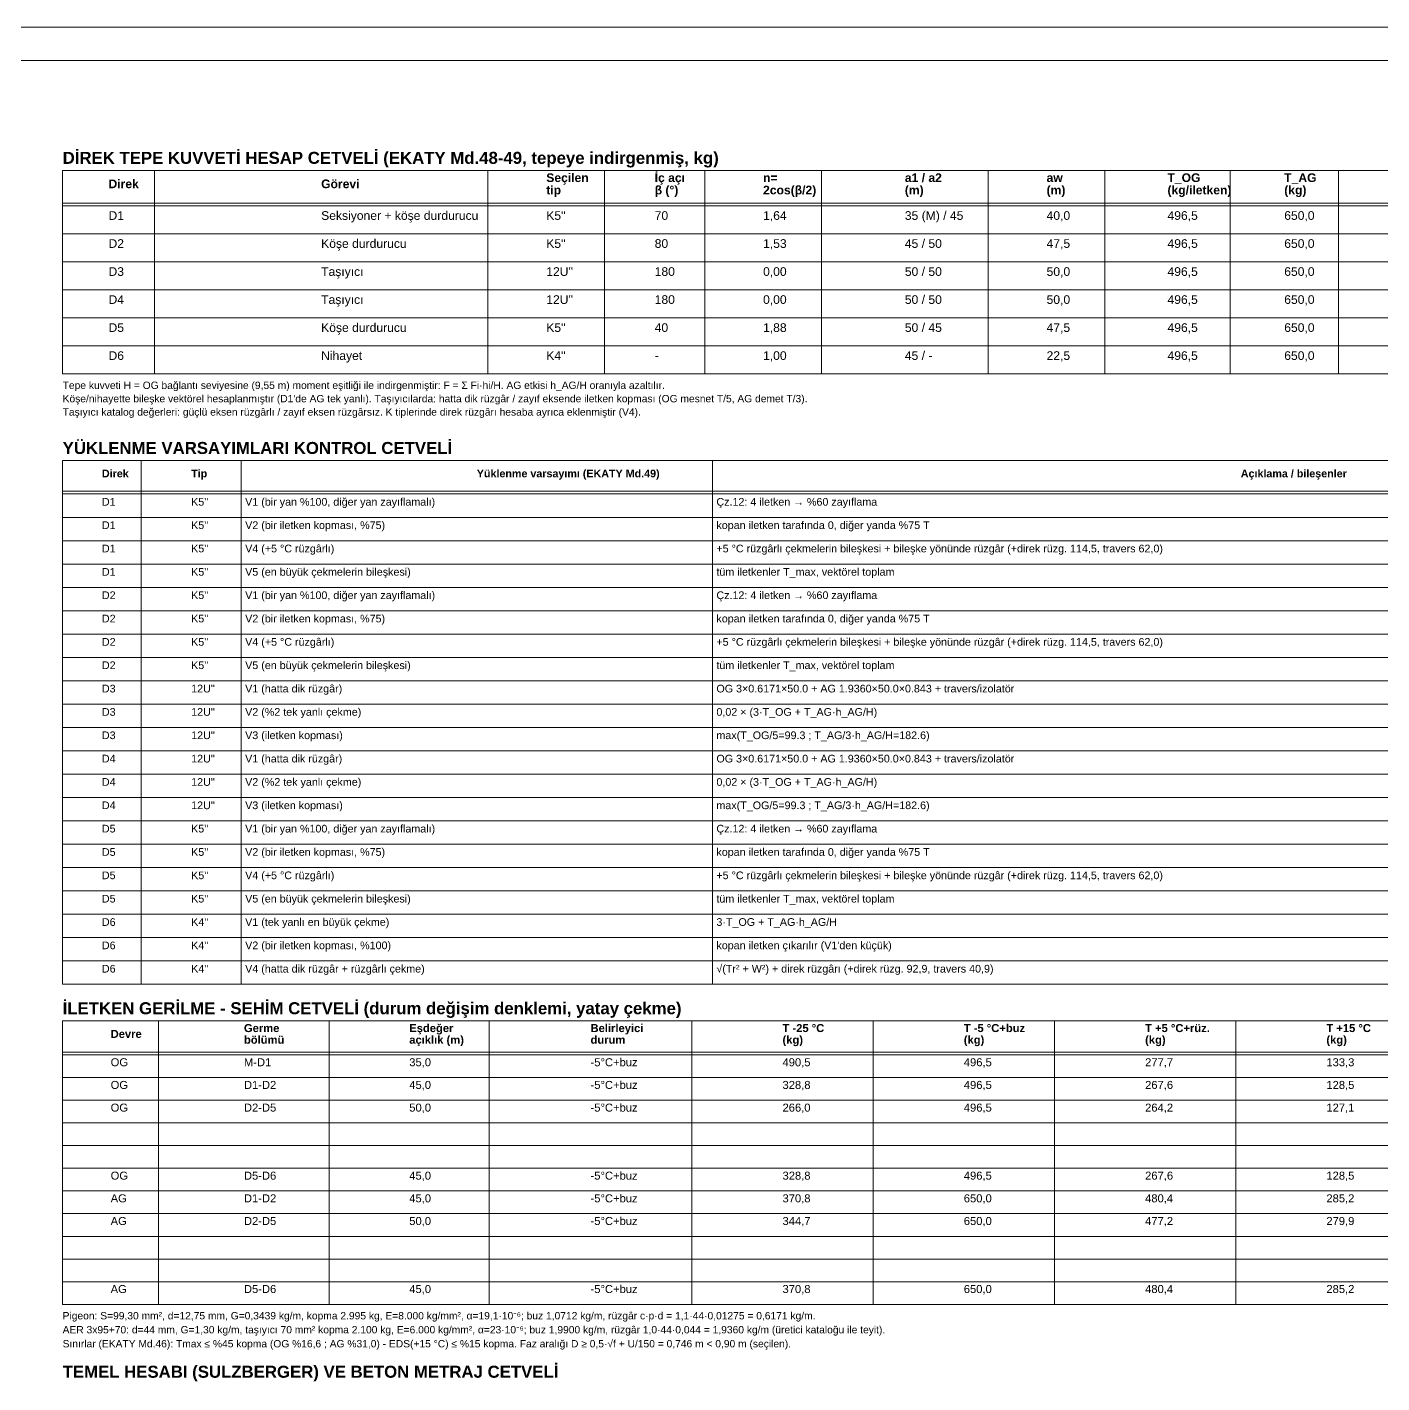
# Model space of a CAD drawing. Header units: millimetres. Extents: x 0 to 2461, y 0 to 841.
# Drawn here: x 1664.3 to 2070.5, y 434.5 to 841 of the extents above; entities that cross this region are included whole.
import ezdxf

# ---------------------------------------------------------------- set-up
doc = ezdxf.new("R2010")
doc.units = ezdxf.units.MM
doc.header["$LTSCALE"] = 6
for name, color, linetype, lineweight, plot in [('00-CERCEVE', 7, 'Continuous', 0, False), ('02-BASLIK', 7, 'Continuous', 0, False), ('42-TABLO', 7, 'Continuous', 0, False), ('43-TABLO-CERCEVE', 7, 'Continuous', 0, False)]:
    doc.layers.add(name, color=color, linetype=linetype, lineweight=lineweight, plot=plot)
doc.styles.add('TRK', font='arial.ttf', dxfattribs={"width": 0.9})
doc.styles.add('TRKB', font='arialbd.ttf', dxfattribs={"width": 0.9})

msp = doc.modelspace()

# ---------------------------------------------------------------- linework, layer by layer
at = {"layer": '00-CERCEVE', "lineweight": 18}
msp.add_lwpolyline([(1250, 0), (2439, 0), (2439, 841), (1250, 841)], close=True, dxfattribs=at)
at = {"layer": '00-CERCEVE'}
msp.add_lwpolyline([(1270, 10), (2429, 10), (2429, 831), (1270, 831)], close=True, dxfattribs=at)
at = {"layer": '42-TABLO'}
for p, q in [((1702.5, 787.4), (1702.5, 779)), ((1802.5, 787.4), (1802.5, 779)), ((1837.5, 787.4), (1837.5, 779)), ((1867.5, 787.4), (1867.5, 779)), ((1902.5, 787.4), (1902.5, 779)), ((1952.5, 787.4), (1952.5, 779)), ((1987.5, 787.4), (1987.5, 779)), ((2025, 787.4), (2025, 779)), ((2057.5, 787.4), (2057.5, 779)), ((1675, 779), (2420, 779)), ((1702.5, 779), (1702.5, 770.6)), ((1802.5, 779), (1802.5, 770.6)), ((1837.5, 779), (1837.5, 770.6)), ((1867.5, 779), (1867.5, 770.6)), ((1902.5, 779), (1902.5, 770.6)), ((1952.5, 779), (1952.5, 770.6)), ((1987.5, 779), (1987.5, 770.6)), ((2025, 779), (2025, 770.6)), ((2057.5, 779), (2057.5, 770.6)), ((1675, 770.6), (2420, 770.6)), ((1702.5, 770.6), (1702.5, 762.2)), ((1802.5, 770.6), (1802.5, 762.2)), ((1837.5, 770.6), (1837.5, 762.2)), ((1867.5, 770.6), (1867.5, 762.2)), ((1902.5, 770.6), (1902.5, 762.2)), ((1952.5, 770.6), (1952.5, 762.2)), ((1987.5, 770.6), (1987.5, 762.2)), ((2025, 770.6), (2025, 762.2)), ((2057.5, 770.6), (2057.5, 762.2)), ((1675, 762.2), (2420, 762.2)), ((1702.5, 762.2), (1702.5, 753.8)), ((1802.5, 762.2), (1802.5, 753.8)), ((1837.5, 762.2), (1837.5, 753.8)), ((1867.5, 762.2), (1867.5, 753.8)), ((1902.5, 762.2), (1902.5, 753.8)), ((1952.5, 762.2), (1952.5, 753.8)), ((1987.5, 762.2), (1987.5, 753.8)), ((2025, 762.2), (2025, 753.8)), ((2057.5, 762.2), (2057.5, 753.8)), ((1675, 753.8), (2420, 753.8)), ((1702.5, 753.8), (1702.5, 745.4)), ((1802.5, 753.8), (1802.5, 745.4)), ((1837.5, 753.8), (1837.5, 745.4)), ((1867.5, 753.8), (1867.5, 745.4)), ((1902.5, 753.8), (1902.5, 745.4)), ((1952.5, 753.8), (1952.5, 745.4)), ((1987.5, 753.8), (1987.5, 745.4)), ((2025, 753.8), (2025, 745.4)), ((2057.5, 753.8), (2057.5, 745.4)), ((1675, 745.4), (2420, 745.4)), ((1702.5, 745.4), (1702.5, 737)), ((1802.5, 745.4), (1802.5, 737)), ((1837.5, 745.4), (1837.5, 737)), ((1867.5, 745.4), (1867.5, 737)), ((1902.5, 745.4), (1902.5, 737)), ((1952.5, 745.4), (1952.5, 737)), ((1987.5, 745.4), (1987.5, 737)), ((2025, 745.4), (2025, 737)), ((2057.5, 745.4), (2057.5, 737)), ((1675, 737), (2420, 737)), ((1698.55, 701), (1698.55, 694)), ((1728.52, 701), (1728.52, 694)), ((1869.81, 701), (1869.81, 694)), ((1675, 694), (2420, 694)), ((1698.55, 694), (1698.55, 687)), ((1728.52, 694), (1728.52, 687)), ((1869.81, 694), (1869.81, 687)), ((1675, 687), (2420, 687)), ((1698.55, 687), (1698.55, 680)), ((1728.52, 687), (1728.52, 680)), ((1869.81, 687), (1869.81, 680)), ((1675, 680), (2420, 680)), ((1698.55, 680), (1698.55, 673)), ((1728.52, 680), (1728.52, 673)), ((1869.81, 680), (1869.81, 673)), ((1675, 673), (2420, 673)), ((1698.55, 673), (1698.55, 666)), ((1728.52, 673), (1728.52, 666)), ((1869.81, 673), (1869.81, 666)), ((1675, 666), (2420, 666)), ((1698.55, 666), (1698.55, 659)), ((1728.52, 666), (1728.52, 659)), ((1869.81, 666), (1869.81, 659)), ((1675, 659), (2420, 659)), ((1698.55, 659), (1698.55, 652)), ((1728.52, 659), (1728.52, 652)), ((1869.81, 659), (1869.81, 652)), ((1675, 652), (2420, 652)), ((1698.55, 652), (1698.55, 645)), ((1728.52, 652), (1728.52, 645)), ((1869.81, 652), (1869.81, 645)), ((1675, 645), (2420, 645)), ((1698.55, 645), (1698.55, 638)), ((1728.52, 645), (1728.52, 638)), ((1869.81, 645), (1869.81, 638)), ((1675, 638), (2420, 638)), ((1698.55, 638), (1698.55, 631)), ((1728.52, 638), (1728.52, 631)), ((1869.81, 638), (1869.81, 631)), ((1675, 631), (2420, 631)), ((1698.55, 631), (1698.55, 624)), ((1728.52, 631), (1728.52, 624)), ((1869.81, 631), (1869.81, 624)), ((1675, 624), (2420, 624)), ((1698.55, 624), (1698.55, 617)), ((1728.52, 624), (1728.52, 617)), ((1869.81, 624), (1869.81, 617)), ((1675, 617), (2420, 617)), ((1698.55, 617), (1698.55, 610)), ((1728.52, 617), (1728.52, 610)), ((1869.81, 617), (1869.81, 610)), ((1675, 610), (2420, 610)), ((1698.55, 610), (1698.55, 603)), ((1728.52, 610), (1728.52, 603)), ((1869.81, 610), (1869.81, 603)), ((1675, 603), (2420, 603)), ((1698.55, 603), (1698.55, 596)), ((1728.52, 603), (1728.52, 596)), ((1869.81, 603), (1869.81, 596)), ((1675, 596), (2420, 596)), ((1698.55, 596), (1698.55, 589)), ((1728.52, 596), (1728.52, 589)), ((1869.81, 596), (1869.81, 589)), ((1675, 589), (2420, 589)), ((1698.55, 589), (1698.55, 582)), ((1728.52, 589), (1728.52, 582)), ((1869.81, 589), (1869.81, 582)), ((1675, 582), (2420, 582)), ((1698.55, 582), (1698.55, 575)), ((1728.52, 582), (1728.52, 575)), ((1869.81, 582), (1869.81, 575)), ((1675, 575), (2420, 575)), ((1698.55, 575), (1698.55, 568)), ((1728.52, 575), (1728.52, 568)), ((1869.81, 575), (1869.81, 568)), ((1675, 568), (2420, 568)), ((1698.55, 568), (1698.55, 561)), ((1728.52, 568), (1728.52, 561)), ((1869.81, 568), (1869.81, 561)), ((1675, 561), (2420, 561)), ((1698.55, 561), (1698.55, 554)), ((1728.52, 561), (1728.52, 554)), ((1869.81, 561), (1869.81, 554)), ((1675, 554), (2420, 554)), ((1703.78, 532.8), (1703.78, 526)), ((1754.94, 532.8), (1754.94, 526)), ((1802.9, 532.8), (1802.9, 526)), ((1863.65, 532.8), (1863.65, 526)), ((1918, 532.8), (1918, 526)), ((1972.36, 532.8), (1972.36, 526)), ((2026.72, 532.8), (2026.72, 526)), ((1675, 526), (2420, 526)), ((1703.78, 526), (1703.78, 519.2)), ((1754.94, 526), (1754.94, 519.2)), ((1802.9, 526), (1802.9, 519.2)), ((1863.65, 526), (1863.65, 519.2)), ((1918, 526), (1918, 519.2)), ((1972.36, 526), (1972.36, 519.2)), ((2026.72, 526), (2026.72, 519.2)), ((1675, 519.2), (2420, 519.2)), ((1703.78, 519.2), (1703.78, 512.4)), ((1754.94, 519.2), (1754.94, 512.4)), ((1802.9, 519.2), (1802.9, 512.4)), ((1863.65, 519.2), (1863.65, 512.4)), ((1918, 519.2), (1918, 512.4)), ((1972.36, 519.2), (1972.36, 512.4)), ((2026.72, 519.2), (2026.72, 512.4)), ((1675, 512.4), (2420, 512.4)), ((1703.78, 512.4), (1703.78, 505.6)), ((1754.94, 512.4), (1754.94, 505.6)), ((1802.9, 512.4), (1802.9, 505.6)), ((1863.65, 512.4), (1863.65, 505.6)), ((1918, 512.4), (1918, 505.6)), ((1972.36, 512.4), (1972.36, 505.6)), ((2026.72, 512.4), (2026.72, 505.6)), ((1675, 505.6), (2420, 505.6)), ((1703.78, 505.6), (1703.78, 498.8)), ((1754.94, 505.6), (1754.94, 498.8)), ((1802.9, 505.6), (1802.9, 498.8)), ((1863.65, 505.6), (1863.65, 498.8)), ((1918, 505.6), (1918, 498.8)), ((1972.36, 505.6), (1972.36, 498.8)), ((2026.72, 505.6), (2026.72, 498.8)), ((1675, 498.8), (2420, 498.8)), ((1703.78, 498.8), (1703.78, 492)), ((1754.94, 498.8), (1754.94, 492)), ((1802.9, 498.8), (1802.9, 492)), ((1863.65, 498.8), (1863.65, 492)), ((1918, 498.8), (1918, 492)), ((1972.36, 498.8), (1972.36, 492)), ((2026.72, 498.8), (2026.72, 492)), ((1675, 492), (2420, 492)), ((1703.78, 492), (1703.78, 485.2)), ((1754.94, 492), (1754.94, 485.2)), ((1802.9, 492), (1802.9, 485.2)), ((1863.65, 492), (1863.65, 485.2)), ((1918, 492), (1918, 485.2)), ((1972.36, 492), (1972.36, 485.2)), ((2026.72, 492), (2026.72, 485.2)), ((1675, 485.2), (2420, 485.2)), ((1703.78, 485.2), (1703.78, 478.4)), ((1754.94, 485.2), (1754.94, 478.4)), ((1802.9, 485.2), (1802.9, 478.4)), ((1863.65, 485.2), (1863.65, 478.4)), ((1918, 485.2), (1918, 478.4)), ((1972.36, 485.2), (1972.36, 478.4)), ((2026.72, 485.2), (2026.72, 478.4)), ((1675, 478.4), (2420, 478.4)), ((1703.78, 478.4), (1703.78, 471.6)), ((1754.94, 478.4), (1754.94, 471.6)), ((1802.9, 478.4), (1802.9, 471.6)), ((1863.65, 478.4), (1863.65, 471.6)), ((1918, 478.4), (1918, 471.6)), ((1972.36, 478.4), (1972.36, 471.6)), ((2026.72, 478.4), (2026.72, 471.6)), ((1675, 471.6), (2420, 471.6)), ((1703.78, 471.6), (1703.78, 464.8)), ((1754.94, 471.6), (1754.94, 464.8)), ((1802.9, 471.6), (1802.9, 464.8)), ((1863.65, 471.6), (1863.65, 464.8)), ((1918, 471.6), (1918, 464.8)), ((1972.36, 471.6), (1972.36, 464.8)), ((2026.72, 471.6), (2026.72, 464.8)), ((1675, 464.8), (2420, 464.8)), ((1703.78, 464.8), (1703.78, 458)), ((1754.94, 464.8), (1754.94, 458)), ((1802.9, 464.8), (1802.9, 458)), ((1863.65, 464.8), (1863.65, 458)), ((1918, 464.8), (1918, 458)), ((1972.36, 464.8), (1972.36, 458)), ((2026.72, 464.8), (2026.72, 458)), ((1675, 458), (2420, 458))]:
    msp.add_line(p, q, dxfattribs=at)
at = {"layer": '43-TABLO-CERCEVE'}
for p, q in [((1675, 798), (1675, 737)), ((1702.5, 798), (1702.5, 787.4)), ((1802.5, 798), (1802.5, 787.4)), ((1837.5, 798), (1837.5, 787.4)), ((1867.5, 798), (1867.5, 787.4)), ((1902.5, 798), (1902.5, 787.4)), ((1952.5, 798), (1952.5, 787.4)), ((1987.5, 798), (1987.5, 787.4)), ((2025, 798), (2025, 787.4)), ((2057.5, 798), (2057.5, 787.4)), ((1675, 788.2), (2420, 788.2)), ((1675, 737), (2420, 737)), ((1675, 711), (1675, 554)), ((1698.55, 711), (1698.55, 701)), ((1728.52, 711), (1728.52, 701)), ((1869.81, 711), (1869.81, 701)), ((1675, 701.8), (2420, 701.8)), ((1675, 554), (2420, 554)), ((1675, 543), (1675, 458)), ((1703.78, 543), (1703.78, 532.8)), ((1754.94, 543), (1754.94, 532.8)), ((1802.9, 543), (1802.9, 532.8)), ((1863.65, 543), (1863.65, 532.8)), ((1918, 543), (1918, 532.8)), ((1972.36, 543), (1972.36, 532.8)), ((2026.72, 543), (2026.72, 532.8)), ((1675, 533.6), (2420, 533.6)), ((1675, 458), (2420, 458))]:
    msp.add_line(p, q, dxfattribs=at)
for points in [[(1675, 787.4), (2420, 787.4), (2420, 798), (1675, 798)], [(1675, 701), (2420, 701), (2420, 711), (1675, 711)], [(1675, 532.8), (2420, 532.8), (2420, 543), (1675, 543)]]:
    msp.add_lwpolyline(points, close=True, dxfattribs=at)

# ---------------------------------------------------------------- texts
at = {"layer": '02-BASLIK', "style": 'TRKB'}
for s, p in [('DİREK TEPE KUVVETİ HESAP CETVELİ (EKATY Md.48-49, tepeye indirgenmiş, kg)', (1675, 800)), ('YÜKLENME VARSAYIMLARI KONTROL CETVELİ', (1675, 713)), ('İLETKEN GERİLME - SEHİM CETVELİ (durum değişim denklemi, yatay çekme)', (1675, 545)), ('TEMEL HESABI (SULZBERGER) VE BETON METRAJ CETVELİ', (1675, 436))]:
    msp.add_text(s, height=3.6, dxfattribs=at).set_placement(p)
at = {"layer": '42-TABLO'}
for s, height, style, p in [('Seçilen', 2.6, 'TRKB', (1820, 794.55)), ('İç açı', 2.6, 'TRKB', (1852.5, 794.55)), ('a1 / a2', 2.6, 'TRKB', (1927.5, 794.55)), ('T_OG', 2.6, 'TRKB', (2006.25, 794.55)), ('T_AG', 2.6, 'TRKB', (2041.25, 794.55)), ('Direk', 2.6, 'TRKB', (1688.75, 792.7)), ('Görevi', 2.6, 'TRKB', (1752.5, 792.7)), ('tip', 2.6, 'TRKB', (1820, 790.85)), ('β (°)', 2.6, 'TRKB', (1852.5, 790.85)), ('2cos(β/2)', 2.6, 'TRKB', (1885, 790.85)), ('n=', 2.6, 'TRKB', (1885, 794.55)), ('(m)', 2.6, 'TRKB', (1927.5, 790.85)), ('aw', 2.6, 'TRKB', (1970, 794.55)), ('(m)', 2.6, 'TRKB', (1970, 790.85)), ('(kg/iletken)', 2.6, 'TRKB', (2006.25, 790.85)), ('(kg)', 2.6, 'TRKB', (2041.25, 790.85)), ('D1', 2.6, 'TRK', (1688.75, 783.2)), ('Seksiyoner + köşe durdurucu', 2.6, 'TRK', (1752.5, 783.2)), ("K5''", 2.6, 'TRK', (1820, 783.2)), ('70', 2.6, 'TRK', (1852.5, 783.2)), ('1,64', 2.6, 'TRK', (1885, 783.2)), ('35 (M) / 45', 2.6, 'TRK', (1927.5, 783.2)), ('40,0', 2.6, 'TRK', (1970, 783.2)), ('496,5', 2.6, 'TRK', (2006.25, 783.2)), ('650,0', 2.6, 'TRK', (2041.25, 783.2)), ('D2', 2.6, 'TRK', (1688.75, 774.8)), ('Köşe durdurucu', 2.6, 'TRK', (1752.5, 774.8)), ("K5''", 2.6, 'TRK', (1820, 774.8)), ('80', 2.6, 'TRK', (1852.5, 774.8)), ('1,53', 2.6, 'TRK', (1885, 774.8)), ('45 / 50', 2.6, 'TRK', (1927.5, 774.8)), ('47,5', 2.6, 'TRK', (1970, 774.8)), ('496,5', 2.6, 'TRK', (2006.25, 774.8)), ('650,0', 2.6, 'TRK', (2041.25, 774.8)), ('D3', 2.6, 'TRK', (1688.75, 766.4)), ('Taşıyıcı', 2.6, 'TRK', (1752.5, 766.4)), ("12U''", 2.6, 'TRK', (1820, 766.4)), ('180', 2.6, 'TRK', (1852.5, 766.4)), ('0,00', 2.6, 'TRK', (1885, 766.4)), ('50 / 50', 2.6, 'TRK', (1927.5, 766.4)), ('50,0', 2.6, 'TRK', (1970, 766.4)), ('496,5', 2.6, 'TRK', (2006.25, 766.4)), ('650,0', 2.6, 'TRK', (2041.25, 766.4)), ('D4', 2.6, 'TRK', (1688.75, 758)), ('Taşıyıcı', 2.6, 'TRK', (1752.5, 758)), ("12U''", 2.6, 'TRK', (1820, 758)), ('180', 2.6, 'TRK', (1852.5, 758)), ('0,00', 2.6, 'TRK', (1885, 758)), ('50 / 50', 2.6, 'TRK', (1927.5, 758)), ('50,0', 2.6, 'TRK', (1970, 758)), ('496,5', 2.6, 'TRK', (2006.25, 758)), ('650,0', 2.6, 'TRK', (2041.25, 758)), ('D5', 2.6, 'TRK', (1688.75, 749.6)), ('Köşe durdurucu', 2.6, 'TRK', (1752.5, 749.6)), ("K5''", 2.6, 'TRK', (1820, 749.6)), ('40', 2.6, 'TRK', (1852.5, 749.6)), ('1,88', 2.6, 'TRK', (1885, 749.6)), ('50 / 45', 2.6, 'TRK', (1927.5, 749.6)), ('47,5', 2.6, 'TRK', (1970, 749.6)), ('496,5', 2.6, 'TRK', (2006.25, 749.6)), ('650,0', 2.6, 'TRK', (2041.25, 749.6)), ('D6', 2.6, 'TRK', (1688.75, 741.2)), ('Nihayet', 2.6, 'TRK', (1752.5, 741.2)), ("K4''", 2.6, 'TRK', (1820, 741.2)), ('-', 2.6, 'TRK', (1852.5, 741.2)), ('1,00', 2.6, 'TRK', (1885, 741.2)), ('45 / -', 2.6, 'TRK', (1927.5, 741.2)), ('22,5', 2.6, 'TRK', (1970, 741.2)), ('496,5', 2.6, 'TRK', (2006.25, 741.2)), ('650,0', 2.6, 'TRK', (2041.25, 741.2)), ('Tepe kuvveti H = OG bağlantı seviyesine (9,55 m) moment eşitliği ile indirgenmiştir: F = Σ Fi·hi/H. AG etkisi h_AG/H oranıyla azaltılır.', 2.2, 'TRK', (1675, 732.5)), ("Köşe/nihayette bileşke vektörel hesaplanmıştır (D1'de AG tek yanlı). Taşıyıcılarda: hatta dik rüzgâr / zayıf eksende iletken kopması (OG mesnet T/5, AG demet T/3).", 2.2, 'TRK', (1675, 728.5)), ('Taşıyıcı katalog değerleri: güçlü eksen rüzgârlı / zayıf eksen rüzgârsız. K tiplerinde direk rüzgârı hesaba ayrıca eklenmiştir (V4).', 2.2, 'TRK', (1675, 724.5)), ('Direk', 2.3, 'TRKB', (1686.77, 706)), ('Tip', 2.3, 'TRKB', (1713.53, 706)), ('Yüklenme varsayımı (EKATY Md.49)', 2.3, 'TRKB', (1799.17, 706)), ('Açıklama / bileşenler', 2.3, 'TRKB', (2028.23, 706)), ('D1', 2.3, 'TRK', (1686.77, 697.5)), ("K5''", 2.3, 'TRK', (1713.53, 697.5)), ('V1 (bir yan %100, diğer yan zayıflamalı)', 2.3, 'TRK', (1729.72, 697.5)), ('Çz.12: 4 iletken → %60 zayıflama', 2.3, 'TRK', (1871.01, 697.5)), ('D1', 2.3, 'TRK', (1686.77, 690.5)), ("K5''", 2.3, 'TRK', (1713.53, 690.5)), ('V2 (bir iletken kopması, %75)', 2.3, 'TRK', (1729.72, 690.5)), ('kopan iletken tarafında 0, diğer yanda %75 T', 2.3, 'TRK', (1871.01, 690.5)), ('D1', 2.3, 'TRK', (1686.77, 683.5)), ("K5''", 2.3, 'TRK', (1713.53, 683.5)), ('V4 (+5 °C rüzgârlı)', 2.3, 'TRK', (1729.72, 683.5)), ('+5 °C rüzgârlı çekmelerin bileşkesi + bileşke yönünde rüzgâr (+direk rüzg. 114,5, travers 62,0)', 2.3, 'TRK', (1871.01, 683.5)), ('D1', 2.3, 'TRK', (1686.77, 676.5)), ("K5''", 2.3, 'TRK', (1713.53, 676.5)), ('V5 (en büyük çekmelerin bileşkesi)', 2.3, 'TRK', (1729.72, 676.5)), ('tüm iletkenler T_max, vektörel toplam', 2.3, 'TRK', (1871.01, 676.5)), ('D2', 2.3, 'TRK', (1686.77, 669.5)), ("K5''", 2.3, 'TRK', (1713.53, 669.5)), ('V1 (bir yan %100, diğer yan zayıflamalı)', 2.3, 'TRK', (1729.72, 669.5)), ('Çz.12: 4 iletken → %60 zayıflama', 2.3, 'TRK', (1871.01, 669.5)), ('D2', 2.3, 'TRK', (1686.77, 662.5)), ("K5''", 2.3, 'TRK', (1713.53, 662.5)), ('V2 (bir iletken kopması, %75)', 2.3, 'TRK', (1729.72, 662.5)), ('kopan iletken tarafında 0, diğer yanda %75 T', 2.3, 'TRK', (1871.01, 662.5)), ('D2', 2.3, 'TRK', (1686.77, 655.5)), ("K5''", 2.3, 'TRK', (1713.53, 655.5)), ('V4 (+5 °C rüzgârlı)', 2.3, 'TRK', (1729.72, 655.5)), ('+5 °C rüzgârlı çekmelerin bileşkesi + bileşke yönünde rüzgâr (+direk rüzg. 114,5, travers 62,0)', 2.3, 'TRK', (1871.01, 655.5)), ('D2', 2.3, 'TRK', (1686.77, 648.5)), ("K5''", 2.3, 'TRK', (1713.53, 648.5)), ('V5 (en büyük çekmelerin bileşkesi)', 2.3, 'TRK', (1729.72, 648.5)), ('tüm iletkenler T_max, vektörel toplam', 2.3, 'TRK', (1871.01, 648.5)), ('D3', 2.3, 'TRK', (1686.77, 641.5)), ("12U''", 2.3, 'TRK', (1713.53, 641.5)), ('V1 (hatta dik rüzgâr)', 2.3, 'TRK', (1729.72, 641.5)), ('OG 3×0.6171×50.0 + AG 1.9360×50.0×0.843 + travers/izolatör', 2.3, 'TRK', (1871.01, 641.5)), ('D3', 2.3, 'TRK', (1686.77, 634.5)), ("12U''", 2.3, 'TRK', (1713.53, 634.5)), ('V2 (%2 tek yanlı çekme)', 2.3, 'TRK', (1729.72, 634.5)), ('0,02 × (3·T_OG + T_AG·h_AG/H)', 2.3, 'TRK', (1871.01, 634.5)), ('D3', 2.3, 'TRK', (1686.77, 627.5)), ("12U''", 2.3, 'TRK', (1713.53, 627.5)), ('V3 (iletken kopması)', 2.3, 'TRK', (1729.72, 627.5)), ('max(T_OG/5=99.3 ; T_AG/3·h_AG/H=182.6)', 2.3, 'TRK', (1871.01, 627.5)), ('D4', 2.3, 'TRK', (1686.77, 620.5)), ("12U''", 2.3, 'TRK', (1713.53, 620.5)), ('V1 (hatta dik rüzgâr)', 2.3, 'TRK', (1729.72, 620.5)), ('OG 3×0.6171×50.0 + AG 1.9360×50.0×0.843 + travers/izolatör', 2.3, 'TRK', (1871.01, 620.5)), ('D4', 2.3, 'TRK', (1686.77, 613.5)), ("12U''", 2.3, 'TRK', (1713.53, 613.5)), ('V2 (%2 tek yanlı çekme)', 2.3, 'TRK', (1729.72, 613.5)), ('0,02 × (3·T_OG + T_AG·h_AG/H)', 2.3, 'TRK', (1871.01, 613.5)), ('D4', 2.3, 'TRK', (1686.77, 606.5)), ("12U''", 2.3, 'TRK', (1713.53, 606.5)), ('V3 (iletken kopması)', 2.3, 'TRK', (1729.72, 606.5)), ('max(T_OG/5=99.3 ; T_AG/3·h_AG/H=182.6)', 2.3, 'TRK', (1871.01, 606.5)), ('D5', 2.3, 'TRK', (1686.77, 599.5)), ("K5''", 2.3, 'TRK', (1713.53, 599.5)), ('V1 (bir yan %100, diğer yan zayıflamalı)', 2.3, 'TRK', (1729.72, 599.5)), ('Çz.12: 4 iletken → %60 zayıflama', 2.3, 'TRK', (1871.01, 599.5)), ('D5', 2.3, 'TRK', (1686.77, 592.5)), ("K5''", 2.3, 'TRK', (1713.53, 592.5)), ('V2 (bir iletken kopması, %75)', 2.3, 'TRK', (1729.72, 592.5)), ('kopan iletken tarafında 0, diğer yanda %75 T', 2.3, 'TRK', (1871.01, 592.5)), ('D5', 2.3, 'TRK', (1686.77, 585.5)), ("K5''", 2.3, 'TRK', (1713.53, 585.5)), ('V4 (+5 °C rüzgârlı)', 2.3, 'TRK', (1729.72, 585.5)), ('+5 °C rüzgârlı çekmelerin bileşkesi + bileşke yönünde rüzgâr (+direk rüzg. 114,5, travers 62,0)', 2.3, 'TRK', (1871.01, 585.5)), ('D5', 2.3, 'TRK', (1686.77, 578.5)), ("K5''", 2.3, 'TRK', (1713.53, 578.5)), ('V5 (en büyük çekmelerin bileşkesi)', 2.3, 'TRK', (1729.72, 578.5)), ('tüm iletkenler T_max, vektörel toplam', 2.3, 'TRK', (1871.01, 578.5)), ('D6', 2.3, 'TRK', (1686.77, 571.5)), ("K4''", 2.3, 'TRK', (1713.53, 571.5)), ('V1 (tek yanlı en büyük çekme)', 2.3, 'TRK', (1729.72, 571.5)), ('3·T_OG + T_AG·h_AG/H', 2.3, 'TRK', (1871.01, 571.5)), ('D6', 2.3, 'TRK', (1686.77, 564.5)), ("K4''", 2.3, 'TRK', (1713.53, 564.5)), ('V2 (bir iletken kopması, %100)', 2.3, 'TRK', (1729.72, 564.5)), ("kopan iletken çıkarılır (V1'den küçük)", 2.3, 'TRK', (1871.01, 564.5)), ('D6', 2.3, 'TRK', (1686.77, 557.5)), ("K4''", 2.3, 'TRK', (1713.53, 557.5)), ('V4 (hatta dik rüzgâr + rüzgârlı çekme)', 2.3, 'TRK', (1729.72, 557.5)), ('√(Tr² + W²) + direk rüzgârı (+direk rüzg. 92,9, travers 40,9)', 2.3, 'TRK', (1871.01, 557.5)), ('Germe', 2.4, 'TRKB', (1729.36, 539.65)), ('Eşdeğer', 2.4, 'TRKB', (1778.92, 539.65)), ('Belirleyici', 2.4, 'TRKB', (1833.27, 539.65)), ('T -25 °C', 2.4, 'TRKB', (1890.83, 539.65)), ('T -5 °C+buz', 2.4, 'TRKB', (1945.18, 539.65)), ('T +5 °C+rüz.', 2.4, 'TRKB', (1999.54, 539.65)), ('T +15 °C', 2.4, 'TRKB', (2053.89, 539.65)), ('Devre', 2.4, 'TRKB', (1689.39, 537.9)), ('bölümü', 2.4, 'TRKB', (1729.36, 536.15)), ('açıklık (m)', 2.4, 'TRKB', (1778.92, 536.15)), ('durum', 2.4, 'TRKB', (1833.27, 536.15)), ('(kg)', 2.4, 'TRKB', (1890.83, 536.15)), ('(kg)', 2.4, 'TRKB', (1945.18, 536.15)), ('(kg)', 2.4, 'TRKB', (1999.54, 536.15)), ('(kg)', 2.4, 'TRKB', (2053.89, 536.15)), ('OG', 2.4, 'TRK', (1689.39, 529.4)), ('M-D1', 2.4, 'TRK', (1729.36, 529.4)), ('35,0', 2.4, 'TRK', (1778.92, 529.4)), ('-5°C+buz', 2.4, 'TRK', (1833.27, 529.4)), ('490,5', 2.4, 'TRK', (1890.83, 529.4)), ('496,5', 2.4, 'TRK', (1945.18, 529.4)), ('277,7', 2.4, 'TRK', (1999.54, 529.4)), ('133,3', 2.4, 'TRK', (2053.89, 529.4)), ('OG', 2.4, 'TRK', (1689.39, 522.6)), ('D1-D2', 2.4, 'TRK', (1729.36, 522.6)), ('45,0', 2.4, 'TRK', (1778.92, 522.6)), ('-5°C+buz', 2.4, 'TRK', (1833.27, 522.6)), ('328,8', 2.4, 'TRK', (1890.83, 522.6)), ('496,5', 2.4, 'TRK', (1945.18, 522.6)), ('267,6', 2.4, 'TRK', (1999.54, 522.6)), ('128,5', 2.4, 'TRK', (2053.89, 522.6)), ('OG', 2.4, 'TRK', (1689.39, 515.8)), ('D2-D5', 2.4, 'TRK', (1729.36, 515.8)), ('50,0', 2.4, 'TRK', (1778.92, 515.8)), ('-5°C+buz', 2.4, 'TRK', (1833.27, 515.8)), ('266,0', 2.4, 'TRK', (1890.83, 515.8)), ('496,5', 2.4, 'TRK', (1945.18, 515.8)), ('264,2', 2.4, 'TRK', (1999.54, 515.8)), ('127,1', 2.4, 'TRK', (2053.89, 515.8)), ('OG', 2.4, 'TRK', (1689.39, 495.4)), ('D5-D6', 2.4, 'TRK', (1729.36, 495.4)), ('45,0', 2.4, 'TRK', (1778.92, 495.4)), ('-5°C+buz', 2.4, 'TRK', (1833.27, 495.4)), ('328,8', 2.4, 'TRK', (1890.83, 495.4)), ('496,5', 2.4, 'TRK', (1945.18, 495.4)), ('267,6', 2.4, 'TRK', (1999.54, 495.4)), ('128,5', 2.4, 'TRK', (2053.89, 495.4)), ('AG', 2.4, 'TRK', (1689.39, 488.6)), ('D1-D2', 2.4, 'TRK', (1729.36, 488.6)), ('45,0', 2.4, 'TRK', (1778.92, 488.6)), ('-5°C+buz', 2.4, 'TRK', (1833.27, 488.6)), ('370,8', 2.4, 'TRK', (1890.83, 488.6)), ('650,0', 2.4, 'TRK', (1945.18, 488.6)), ('480,4', 2.4, 'TRK', (1999.54, 488.6)), ('285,2', 2.4, 'TRK', (2053.89, 488.6)), ('AG', 2.4, 'TRK', (1689.39, 481.8)), ('D2-D5', 2.4, 'TRK', (1729.36, 481.8)), ('50,0', 2.4, 'TRK', (1778.92, 481.8)), ('-5°C+buz', 2.4, 'TRK', (1833.27, 481.8)), ('344,7', 2.4, 'TRK', (1890.83, 481.8)), ('650,0', 2.4, 'TRK', (1945.18, 481.8)), ('477,2', 2.4, 'TRK', (1999.54, 481.8)), ('279,9', 2.4, 'TRK', (2053.89, 481.8)), ('AG', 2.4, 'TRK', (1689.39, 461.4)), ('D5-D6', 2.4, 'TRK', (1729.36, 461.4)), ('45,0', 2.4, 'TRK', (1778.92, 461.4)), ('-5°C+buz', 2.4, 'TRK', (1833.27, 461.4)), ('370,8', 2.4, 'TRK', (1890.83, 461.4)), ('650,0', 2.4, 'TRK', (1945.18, 461.4)), ('480,4', 2.4, 'TRK', (1999.54, 461.4)), ('285,2', 2.4, 'TRK', (2053.89, 461.4)), ('Pigeon: S=99,30 mm², d=12,75 mm, G=0,3439 kg/m, kopma 2.995 kg, E=8.000 kg/mm², α=19,1·10⁻⁶; buz 1,0712 kg/m, rüzgâr c·p·d = 1,1·44·0,01275 = 0,6171 kg/m.', 2.2, 'TRK', (1675, 453.5)), ('AER 3x95+70: d=44 mm, G=1,30 kg/m, taşıyıcı 70 mm² kopma 2.100 kg, E=6.000 kg/mm², α=23·10⁻⁶; buz 1,9900 kg/m, rüzgâr 1,0·44·0,044 = 1,9360 kg/m (üretici kataloğu ile teyit).', 2.2, 'TRK', (1675, 449.3)), ('Sınırlar (EKATY Md.46): Tmax ≤ %45 kopma (OG %16,6 ; AG %31,0) - EDS(+15 °C) ≤ %15 kopma. Faz aralığı D ≥ 0,5·√f + U/150 = 0,746 m < 0,90 m (seçilen).', 2.2, 'TRK', (1675, 445.1))]:
    msp.add_text(s, height=height, dxfattribs=dict(at, style=style)).set_placement(p)

doc.saveas('drawing.dxf')
